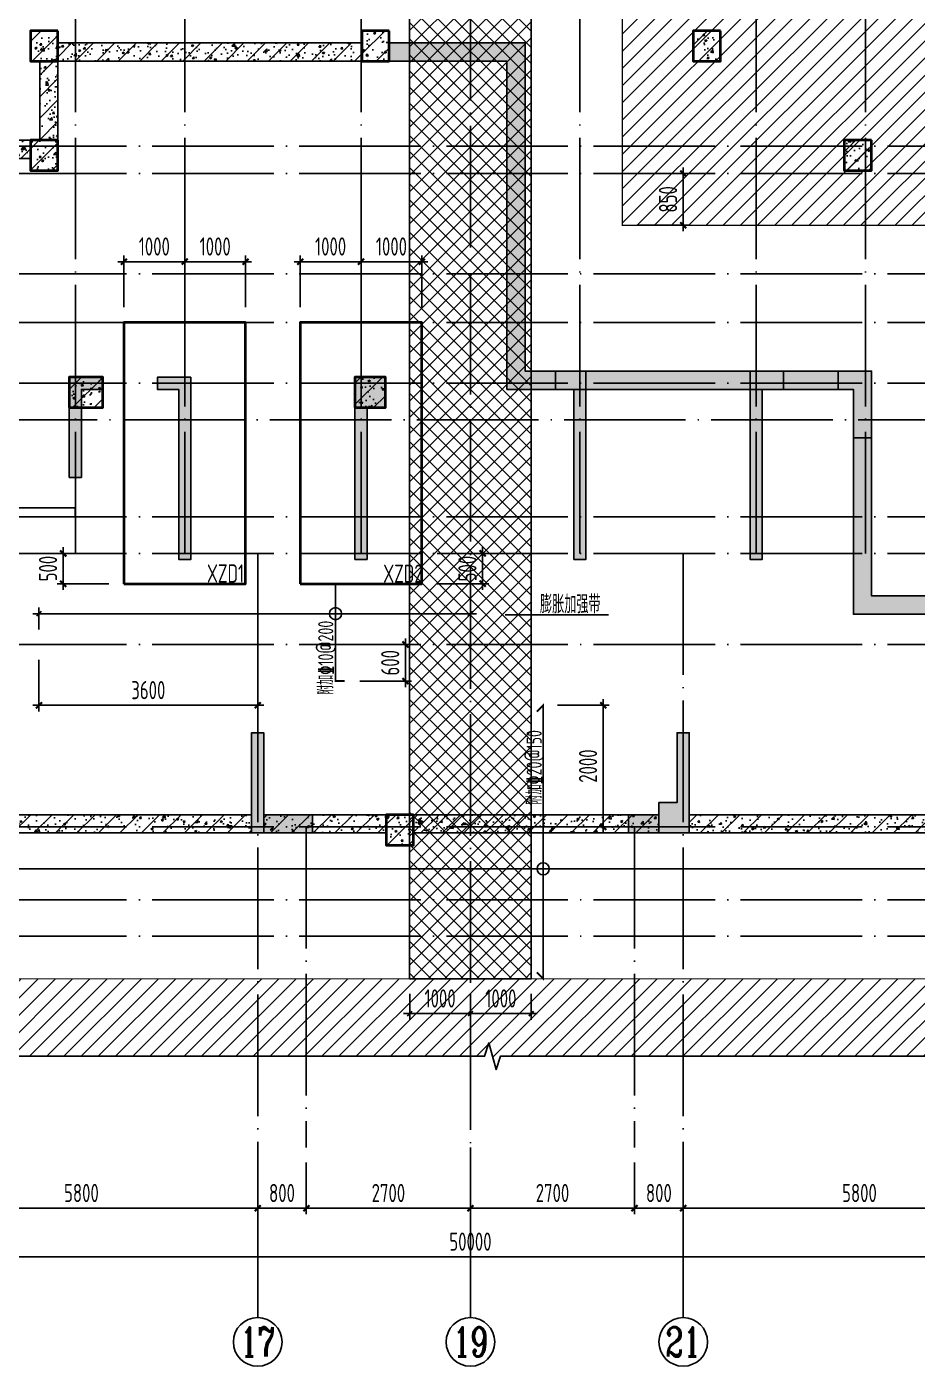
# Model space of a CAD drawing. Extents: x -1712635 to -854203, y -534641 to -21985.
# Drawn here: x -1444984 to -1430335, y -94406 to -72366 of the extents above; entities that cross this region are included whole.
import ezdxf
from ezdxf.enums import TextEntityAlignment as Align

# ---------------------------------------------------------------- set-up
doc = ezdxf.new("R2010")
doc.units = 0
doc.header["$LTSCALE"] = 1000
doc.linetypes.add('DOTE', pattern=[2.42, 2, -0.2, 0.02, -0.2])
doc.layers.get('0').update_dxf_attribs({"linetype": 'CONTINUOUS'})
doc.layers.get('Defpoints').update_dxf_attribs({"linetype": 'CONTINUOUS'})
for name, color, linetype in [('A-AXIS', 1, 'CONTINUOUS'), ('A-DOTE', 10, 'DOTE'), ('AXIS_NUM', 7, 'CONTINUOUS'), ('DIM', 2, 'CONTINUOUS'), ('S-B板填充', 251, 'CONTINUOUS'), ('S-B板配筋', 6, 'CONTINUOUS'), ('S-B板配筋号', 7, 'CONTINUOUS'), ('S-C承台实线', 2, 'CONTINUOUS'), ('S-C承台编号', 6, 'CONTINUOUS'), ('S-J基础底板', 5, 'CONTINUOUS'), ('S-J基础底板标注', 3, 'CONTINUOUS'), ('S-Q墙填充', 252, 'CONTINUOUS'), ('S-Q墙实线', 6, 'CONTINUOUS'), ('S-Y一般标注', 3, 'CONTINUOUS'), ('S-Z柱实线', 6, 'CONTINUOUS'), ('S-楼板文字', 7, 'CONTINUOUS'), ('S-洞口边线', 7, 'CONTINUOUS'), ('THIN', 7, 'CONTINUOUS'), ('后浇带', 8, 'CONTINUOUS')]:
    doc.layers.add(name, color=color, linetype=linetype)
doc.layers.add('底图$0$砼柱', color=2, linetype='CONTINUOUS', lineweight=35)
doc.styles.add('TSSD_Axis', font='complex.shx', dxfattribs={"width": 0.7, "bigfont": 'hztxt.shx'})
doc.styles.add('TSSD_DIMENSION', font='Tssdeng.shx', dxfattribs={"width": 0.7, "bigfont": 'tssdchn.shx'})
doc.styles.add('TSSD_REIN', font='tssdeng.shx', dxfattribs={"width": 0.7, "height": 300, "bigfont": 'tssdchn.shx'})
doc.dimstyles.new('TSSD_100_100', dxfattribs={"dimtxt": 300, "dimasz": 100, "dimexe": 100, "dimexo": 250, "dimgap": 100, "dimtad": 1, "dimdec": 0, "dimzin": 0, "dimdsep": 46, "dimtxsty": 'TSSD_DIMENSION', "dimblk": 'ARCHTICK', "dimcen": 0, "dimdle": 100, "dimclrt": 7, "dimadec": 0, "dimazin": 0, "dimtfac": 1, "dimtdec": 0, "dimtix": 1, "dimtmove": 2, "dimatfit": 3, "dimldrblk": 'ARCHTICK', "dimfxl": 0, "dimtolj": 1, "dimtzin": 0, "dimarcsym": 0})
doc.dimstyles.new('TSSD_100_100$0', dxfattribs={"dimtxt": 300, "dimasz": 80, "dimexe": 100, "dimexo": 250, "dimgap": 100, "dimtad": 1, "dimdec": 0, "dimzin": 0, "dimdsep": 46, "dimtxsty": 'TSSD_DIMENSION', "dimblk": 'ARCHTICK', "dimcen": 0, "dimdle": 100, "dimclrd": 3, "dimclre": 3, "dimclrt": 7, "dimadec": 0, "dimazin": 0, "dimtfac": 1, "dimtdec": 0, "dimtix": 1, "dimtmove": 2, "dimatfit": 3, "dimldrblk": 'ARCHTICK', "dimfxl": 0, "dimtolj": 1, "dimtzin": 0, "dimarcsym": 0})
pattern_1 = [(50, (-1463686.16, -67681.7), (358.6301, -31.376), [37.5, -412.5]), (355, (-1463686.16, -67681.7), (-69.3757, 376.096), [30, -330]), (100.4514, (-1463656.27, -67684.33), (289.2547, 344.7198), [31.87, -350.571]), (46.1842, (-1463686.16, -67581.7), (533.6205, -82.7595), [56.25, -618.75]), (96.6356, (-1463641.7, -67588.6), (467.3314, 487.059), [47.805, -525.8565]), (351.1842, (-1463686.16, -67581.7), (467.331, 487.059), [45, -495]), (21, (-1463636.16, -67606.7), (298.4535, -201.3094), [37.5, -412.5]), (326, (-1463636.16, -67606.7), (121.6577, 362.575), [30, -330]), (71.4514, (-1463611.3, -67623.5), (420.1113, 161.2652), [31.87, -350.571]), (37.5, (-1463686.16, -67681.71), (6.07993, 166.44693), [0, -326, 0, -335, 0, -331.25]), (7.5, (-1463686.16, -67681.71), (131.5348, 197.20586), [0, -191, 0, -318.5, 0, -126.25]), (327.5, (-1463797.66, -67681.71), (266.9112, -11.27744), [0, -125, 0, -390, 0, -517.5]), (317.5, (-1463847.66, -67681.71), (291.5931, 50.0525), [0, -162.5, 0, -259, 0, -367.5]), (45, (-1463686.16, -67681.71), (-176.7767, 176.7767), [])]

# ---------------------------------------------------------------- blocks, each defined once
blk = doc.blocks.new('_ArchTick')
at = {"color": 0, "const_width": 0.35}
blk.add_lwpolyline([(-0.5, -0.5), (0.5, 0.5)], dxfattribs=at)
blk = doc.blocks.new('*D881')
at = {"layer": 'Defpoints', "color": 0}
for p in [(21800, 3600), (27600, 3600), (27600, 2600)]:
    blk.add_point(p, dxfattribs=at)
at = {"layer": 'S-Y一般标注', "color": 0, "lineweight": -2}
for p, q in [((21800, 3350), (21800, 2500)), ((27600, 3350), (27600, 2500)), ((21700, 2600), (27700, 2600))]:
    blk.add_line(p, q, dxfattribs=at)
at = {"layer": 'S-Y一般标注', "color": 0, "lineweight": -2, "xscale": 100, "yscale": 100, "zscale": 100, "rotation": 180}
blk.add_blockref('_ArchTick', (21800, 2600), dxfattribs=at)
at = {"layer": 'S-Y一般标注', "color": 0, "lineweight": -2, "xscale": 100, "yscale": 100, "zscale": 100}
blk.add_blockref('_ArchTick', (27600, 2600), dxfattribs=at)
at = {"layer": 'S-Y一般标注', "color": 7, "insert": (24700, 2850), "char_height": 300, "attachment_point": 5, "style": 'TSSD_DIMENSION'}
blk.add_mtext('\\A1;5800', dxfattribs=at)
blk = doc.blocks.new('ts_axno')
at = {"color": 0, "linetype": 'ByBlock', "lineweight": -2}
blk.add_circle((0, 0), 0.5, dxfattribs=at)
at = {"color": 0, "linetype": 'ByBlock', "lineweight": -2, "style": 'TSSD_Axis', "width": 0.7}
blk.add_attdef('A', text='', height=0.6, dxfattribs=at).set_placement((0, 0), align=Align.MIDDLE_CENTER)
blk = doc.blocks.new('*D882')
at = {"layer": 'Defpoints', "color": 0}
for p in [(27600, 3600), (28400, 3600), (28400, 2600)]:
    blk.add_point(p, dxfattribs=at)
at = {"layer": 'S-Y一般标注', "color": 0, "lineweight": -2}
for p, q in [((27600, 3350), (27600, 2500)), ((28400, 3350), (28400, 2500)), ((27500, 2600), (28500, 2600))]:
    blk.add_line(p, q, dxfattribs=at)
at = {"layer": 'S-Y一般标注', "color": 0, "lineweight": -2, "xscale": 100, "yscale": 100, "zscale": 100, "rotation": 180}
blk.add_blockref('_ArchTick', (27600, 2600), dxfattribs=at)
at = {"layer": 'S-Y一般标注', "color": 0, "lineweight": -2, "xscale": 100, "yscale": 100, "zscale": 100}
blk.add_blockref('_ArchTick', (28400, 2600), dxfattribs=at)
at = {"layer": 'S-Y一般标注', "color": 7, "insert": (28000, 2850), "char_height": 300, "attachment_point": 5, "style": 'TSSD_DIMENSION'}
blk.add_mtext('\\A1;800', dxfattribs=at)
blk = doc.blocks.new('*D883')
at = {"layer": 'Defpoints', "color": 0}
for p in [(28400, 3600), (31100, 3600), (31100, 2600)]:
    blk.add_point(p, dxfattribs=at)
at = {"layer": 'S-Y一般标注', "color": 0, "lineweight": -2}
for p, q in [((28400, 3350), (28400, 2500)), ((31100, 3350), (31100, 2500)), ((28300, 2600), (31200, 2600))]:
    blk.add_line(p, q, dxfattribs=at)
at = {"layer": 'S-Y一般标注', "color": 0, "lineweight": -2, "xscale": 100, "yscale": 100, "zscale": 100, "rotation": 180}
blk.add_blockref('_ArchTick', (28400, 2600), dxfattribs=at)
at = {"layer": 'S-Y一般标注', "color": 0, "lineweight": -2, "xscale": 100, "yscale": 100, "zscale": 100}
blk.add_blockref('_ArchTick', (31100, 2600), dxfattribs=at)
at = {"layer": 'S-Y一般标注', "color": 7, "insert": (29750, 2850), "char_height": 300, "attachment_point": 5, "style": 'TSSD_DIMENSION'}
blk.add_mtext('\\A1;2700', dxfattribs=at)
blk = doc.blocks.new('*D884')
at = {"layer": 'Defpoints', "color": 0}
for p in [(33800, 3600), (34600, 3600), (34600, 2600)]:
    blk.add_point(p, dxfattribs=at)
at = {"layer": 'S-Y一般标注', "color": 0, "lineweight": -2}
for p, q in [((33800, 3350), (33800, 2500)), ((34600, 3350), (34600, 2500)), ((33700, 2600), (34700, 2600))]:
    blk.add_line(p, q, dxfattribs=at)
at = {"layer": 'S-Y一般标注', "color": 0, "lineweight": -2, "xscale": 100, "yscale": 100, "zscale": 100, "rotation": 180}
blk.add_blockref('_ArchTick', (33800, 2600), dxfattribs=at)
at = {"layer": 'S-Y一般标注', "color": 0, "lineweight": -2, "xscale": 100, "yscale": 100, "zscale": 100}
blk.add_blockref('_ArchTick', (34600, 2600), dxfattribs=at)
at = {"layer": 'S-Y一般标注', "color": 7, "insert": (34200, 2850), "char_height": 300, "attachment_point": 5, "style": 'TSSD_DIMENSION'}
blk.add_mtext('\\A1;800', dxfattribs=at)
blk = doc.blocks.new('*D885')
at = {"layer": 'Defpoints', "color": 0}
for p in [(34600, 3600), (40400, 3600), (40400, 2600)]:
    blk.add_point(p, dxfattribs=at)
at = {"layer": 'S-Y一般标注', "color": 0, "lineweight": -2}
for p, q in [((34600, 3350), (34600, 2500)), ((40400, 3350), (40400, 2500)), ((34500, 2600), (40500, 2600))]:
    blk.add_line(p, q, dxfattribs=at)
at = {"layer": 'S-Y一般标注', "color": 0, "lineweight": -2, "xscale": 100, "yscale": 100, "zscale": 100, "rotation": 180}
blk.add_blockref('_ArchTick', (34600, 2600), dxfattribs=at)
at = {"layer": 'S-Y一般标注', "color": 0, "lineweight": -2, "xscale": 100, "yscale": 100, "zscale": 100}
blk.add_blockref('_ArchTick', (40400, 2600), dxfattribs=at)
at = {"layer": 'S-Y一般标注', "color": 7, "insert": (37500, 2850), "char_height": 300, "attachment_point": 5, "style": 'TSSD_DIMENSION'}
blk.add_mtext('\\A1;5800', dxfattribs=at)
blk = doc.blocks.new('*D890')
at = {"layer": 'Defpoints', "color": 0}
for p in [(6100, 3600), (56100, 3600), (56100, 1800)]:
    blk.add_point(p, dxfattribs=at)
at = {"layer": 'S-Y一般标注', "color": 0, "lineweight": -2}
for p, q in [((6100, 3350), (6100, 1700)), ((56100, 3350), (56100, 1700)), ((6000, 1800), (56200, 1800))]:
    blk.add_line(p, q, dxfattribs=at)
at = {"layer": 'S-Y一般标注', "color": 0, "lineweight": -2, "xscale": 100, "yscale": 100, "zscale": 100, "rotation": 180}
blk.add_blockref('_ArchTick', (6100, 1800), dxfattribs=at)
at = {"layer": 'S-Y一般标注', "color": 0, "lineweight": -2, "xscale": 100, "yscale": 100, "zscale": 100}
blk.add_blockref('_ArchTick', (56100, 1800), dxfattribs=at)
at = {"layer": 'S-Y一般标注', "color": 7, "insert": (31100, 2050), "char_height": 300, "attachment_point": 5, "style": 'TSSD_DIMENSION'}
blk.add_mtext('\\A1;50000', dxfattribs=at)
blk = doc.blocks.new('*D893')
at = {"layer": 'Defpoints', "color": 0}
for p in [(31100, 3600), (33800, 3600), (33800, 2600)]:
    blk.add_point(p, dxfattribs=at)
at = {"layer": 'S-Y一般标注', "color": 0, "lineweight": -2}
for p, q in [((31100, 3350), (31100, 2500)), ((33800, 3350), (33800, 2500)), ((31000, 2600), (33900, 2600))]:
    blk.add_line(p, q, dxfattribs=at)
at = {"layer": 'S-Y一般标注', "color": 0, "lineweight": -2, "xscale": 100, "yscale": 100, "zscale": 100, "rotation": 180}
blk.add_blockref('_ArchTick', (31100, 2600), dxfattribs=at)
at = {"layer": 'S-Y一般标注', "color": 0, "lineweight": -2, "xscale": 100, "yscale": 100, "zscale": 100}
blk.add_blockref('_ArchTick', (33800, 2600), dxfattribs=at)
at = {"layer": 'S-Y一般标注', "color": 7, "insert": (32450, 2850), "char_height": 300, "attachment_point": 5, "style": 'TSSD_DIMENSION'}
blk.add_mtext('\\A1;2700', dxfattribs=at)
blk = doc.blocks.new('*D917')
at = {"layer": 'Defpoints', "color": 0}
for p in [(-1435185, -74781), (-1434185, -74781), (-1435185, -75631)]:
    blk.add_point(p, dxfattribs=at)
at = {"layer": 'S-Y一般标注', "color": 0, "lineweight": -2}
for p, q in [((-1434185, -75731), (-1434185, -74681)), ((-1434935, -74781), (-1434085, -74781)), ((-1434935, -75631), (-1434085, -75631))]:
    blk.add_line(p, q, dxfattribs=at)
at = {"layer": 'S-Y一般标注', "color": 0, "lineweight": -2, "xscale": 100, "yscale": 100, "zscale": 100}
for p, rotation in [((-1434185, -74781), 90), ((-1434185, -75631), 270)]:
    blk.add_blockref('_ArchTick', p, dxfattribs=dict(at, rotation=rotation))
at = {"layer": 'S-Y一般标注', "color": 7, "insert": (-1434435, -75206), "char_height": 300, "attachment_point": 5, "rotation": 90, "style": 'TSSD_DIMENSION'}
blk.add_mtext('\\A1;850', dxfattribs=at)
blk = doc.blocks.new('*D934')
at = {"layer": 'Defpoints', "color": 0}
for p in [(-1442385, -76231), (-1443386, -77231), (-1442385, -77231)]:
    blk.add_point(p, dxfattribs=at)
at = {"layer": 'S-Y一般标注', "color": 0, "lineweight": -2}
for p, q in [((-1443486, -76231), (-1442285, -76231)), ((-1443386, -76981), (-1443386, -76131)), ((-1442385, -76981), (-1442385, -76131))]:
    blk.add_line(p, q, dxfattribs=at)
at = {"layer": 'S-Y一般标注', "color": 0, "lineweight": -2, "xscale": 100, "yscale": 100, "zscale": 100, "rotation": 180}
blk.add_blockref('_ArchTick', (-1443386, -76231), dxfattribs=at)
at = {"layer": 'S-Y一般标注', "color": 0, "lineweight": -2, "xscale": 100, "yscale": 100, "zscale": 100}
blk.add_blockref('_ArchTick', (-1442385, -76231), dxfattribs=at)
at = {"layer": 'S-Y一般标注', "color": 7, "insert": (-1442886, -75981), "char_height": 300, "attachment_point": 5, "style": 'TSSD_DIMENSION'}
blk.add_mtext('\\A1;1000', dxfattribs=at)
blk = doc.blocks.new('*D935')
at = {"layer": 'Defpoints', "color": 0}
for p in [(-1441385, -76231), (-1442385, -77231), (-1441385, -77231)]:
    blk.add_point(p, dxfattribs=at)
at = {"layer": 'S-Y一般标注', "color": 0, "lineweight": -2}
for p, q in [((-1442485, -76231), (-1441285, -76231)), ((-1442385, -76981), (-1442385, -76131)), ((-1441385, -76981), (-1441385, -76131))]:
    blk.add_line(p, q, dxfattribs=at)
at = {"layer": 'S-Y一般标注', "color": 0, "lineweight": -2, "xscale": 100, "yscale": 100, "zscale": 100, "rotation": 180}
blk.add_blockref('_ArchTick', (-1442385, -76231), dxfattribs=at)
at = {"layer": 'S-Y一般标注', "color": 0, "lineweight": -2, "xscale": 100, "yscale": 100, "zscale": 100}
blk.add_blockref('_ArchTick', (-1441385, -76231), dxfattribs=at)
at = {"layer": 'S-Y一般标注', "color": 7, "insert": (-1441885, -75981), "char_height": 300, "attachment_point": 5, "style": 'TSSD_DIMENSION'}
blk.add_mtext('\\A1;1000', dxfattribs=at)
blk = doc.blocks.new('*D936')
at = {"layer": 'Defpoints', "color": 0}
for p in [(-1439485, -76231), (-1440486, -77231), (-1439485, -77231)]:
    blk.add_point(p, dxfattribs=at)
at = {"layer": 'S-Y一般标注', "color": 0, "lineweight": -2}
for p, q in [((-1440586, -76231), (-1439385, -76231)), ((-1440486, -76981), (-1440486, -76131)), ((-1439485, -76981), (-1439485, -76131))]:
    blk.add_line(p, q, dxfattribs=at)
at = {"layer": 'S-Y一般标注', "color": 0, "lineweight": -2, "xscale": 100, "yscale": 100, "zscale": 100, "rotation": 180}
blk.add_blockref('_ArchTick', (-1440486, -76231), dxfattribs=at)
at = {"layer": 'S-Y一般标注', "color": 0, "lineweight": -2, "xscale": 100, "yscale": 100, "zscale": 100}
blk.add_blockref('_ArchTick', (-1439485, -76231), dxfattribs=at)
at = {"layer": 'S-Y一般标注', "color": 7, "insert": (-1439986, -75981), "char_height": 300, "attachment_point": 5, "style": 'TSSD_DIMENSION'}
blk.add_mtext('\\A1;1000', dxfattribs=at)
blk = doc.blocks.new('*D937')
at = {"layer": 'Defpoints', "color": 0}
for p in [(-1438485, -76231), (-1439485, -77231), (-1438485, -77231)]:
    blk.add_point(p, dxfattribs=at)
at = {"layer": 'S-Y一般标注', "color": 0, "lineweight": -2}
for p, q in [((-1439585, -76231), (-1438385, -76231)), ((-1439485, -76981), (-1439485, -76131)), ((-1438485, -76981), (-1438485, -76131))]:
    blk.add_line(p, q, dxfattribs=at)
at = {"layer": 'S-Y一般标注', "color": 0, "lineweight": -2, "xscale": 100, "yscale": 100, "zscale": 100, "rotation": 180}
blk.add_blockref('_ArchTick', (-1439485, -76231), dxfattribs=at)
at = {"layer": 'S-Y一般标注', "color": 0, "lineweight": -2, "xscale": 100, "yscale": 100, "zscale": 100}
blk.add_blockref('_ArchTick', (-1438485, -76231), dxfattribs=at)
at = {"layer": 'S-Y一般标注', "color": 7, "insert": (-1438985, -75981), "char_height": 300, "attachment_point": 5, "style": 'TSSD_DIMENSION'}
blk.add_mtext('\\A1;1000', dxfattribs=at)
blk = doc.blocks.new('*D938')
at = {"layer": 'Defpoints', "color": 0}
for p in [(-1443385, -81031), (-1444385, -81531), (-1443385, -81531)]:
    blk.add_point(p, dxfattribs=at)
at = {"layer": 'S-Y一般标注', "color": 0, "lineweight": -2}
for p, q in [((-1443635, -81031), (-1444485, -81031)), ((-1444385, -81031), (-1444385, -80931)), ((-1444385, -81031), (-1444385, -81531)), ((-1443635, -81531), (-1444485, -81531)), ((-1444385, -81531), (-1444385, -81631))]:
    blk.add_line(p, q, dxfattribs=at)
at = {"layer": 'S-Y一般标注', "color": 0, "lineweight": -2, "xscale": 100, "yscale": 100, "zscale": 100}
for p, rotation in [((-1444385, -81031), 270), ((-1444385, -81531), 90)]:
    blk.add_blockref('_ArchTick', p, dxfattribs=dict(at, rotation=rotation))
at = {"layer": 'S-Y一般标注', "color": 7, "insert": (-1444635, -81281), "char_height": 300, "attachment_point": 5, "rotation": 90, "style": 'TSSD_DIMENSION'}
blk.add_mtext('\\A1;500', dxfattribs=at)
blk = doc.blocks.new('*D939')
at = {"layer": 'Defpoints', "color": 0}
for p in [(-1438485, -81031), (-1438485, -81531), (-1437485, -81531)]:
    blk.add_point(p, dxfattribs=at)
at = {"layer": 'S-Y一般标注', "color": 0, "lineweight": -2}
for p, q in [((-1438235, -81031), (-1437385, -81031)), ((-1437485, -81031), (-1437485, -80931)), ((-1437485, -81031), (-1437485, -81531)), ((-1438235, -81531), (-1437385, -81531)), ((-1437485, -81531), (-1437485, -81631))]:
    blk.add_line(p, q, dxfattribs=at)
at = {"layer": 'S-Y一般标注', "color": 0, "lineweight": -2, "xscale": 100, "yscale": 100, "zscale": 100}
for p, rotation in [((-1437485, -81031), 270), ((-1437485, -81531), 90)]:
    blk.add_blockref('_ArchTick', p, dxfattribs=dict(at, rotation=rotation))
at = {"layer": 'S-Y一般标注', "color": 7, "insert": (-1437735, -81281), "char_height": 300, "attachment_point": 5, "rotation": 90, "style": 'TSSD_DIMENSION'}
blk.add_mtext('\\A1;500', dxfattribs=at)
blk = doc.blocks.new('*D949')
at = {"layer": 'Defpoints', "color": 0, "ltscale": 0.5}
for p in [(-1437685, -82023), (-1444785, -82531), (-1437685, -82531)]:
    blk.add_point(p, dxfattribs=at)
at = {"layer": 'S-J基础底板标注', "color": 3, "lineweight": -2, "ltscale": 0.5}
for p, q in [((-1444785, -82281), (-1444785, -81923)), ((-1437685, -82281), (-1437685, -81923)), ((-1444885, -82023), (-1437585, -82023))]:
    blk.add_line(p, q, dxfattribs=at)
at = {"layer": 'S-J基础底板标注', "color": 3, "lineweight": -2, "ltscale": 0.5, "xscale": 80, "yscale": 80, "zscale": 80, "rotation": 180}
blk.add_blockref('_ArchTick', (-1444785, -82023), dxfattribs=at)
at = {"layer": 'S-J基础底板标注', "color": 3, "lineweight": -2, "ltscale": 0.5, "xscale": 80, "yscale": 80, "zscale": 80}
blk.add_blockref('_ArchTick', (-1437685, -82023), dxfattribs=at)
blk = doc.blocks.new('*D950')
at = {"layer": 'Defpoints', "color": 0}
for p in [(-1439755, -82531), (-1438755, -82531), (-1439755, -83131)]:
    blk.add_point(p, dxfattribs=at)
at = {"layer": 'S-Y一般标注', "color": 0, "lineweight": -2}
for p, q in [((-1438755, -82531), (-1438755, -82431)), ((-1439505, -82531), (-1438655, -82531)), ((-1438755, -83131), (-1438755, -82531)), ((-1439505, -83131), (-1438655, -83131)), ((-1438755, -83131), (-1438755, -83231))]:
    blk.add_line(p, q, dxfattribs=at)
at = {"layer": 'S-Y一般标注', "color": 0, "lineweight": -2, "xscale": 100, "yscale": 100, "zscale": 100}
for p, rotation in [((-1438755, -82531), 270), ((-1438755, -83131), 90)]:
    blk.add_blockref('_ArchTick', p, dxfattribs=dict(at, rotation=rotation))
at = {"layer": 'S-Y一般标注', "color": 7, "insert": (-1439005, -82831), "char_height": 300, "attachment_point": 5, "rotation": 90, "style": 'TSSD_DIMENSION'}
blk.add_mtext('\\A1;600', dxfattribs=at)
blk = doc.blocks.new('*D951')
at = {"layer": 'Defpoints', "color": 0}
for p in [(-1444785, -82531), (-1441185, -82531), (-1441185, -83531)]:
    blk.add_point(p, dxfattribs=at)
at = {"layer": 'S-Y一般标注', "color": 0, "lineweight": -2}
for p, q in [((-1444785, -82781), (-1444785, -83631)), ((-1441185, -82781), (-1441185, -83631)), ((-1444885, -83531), (-1441085, -83531))]:
    blk.add_line(p, q, dxfattribs=at)
at = {"layer": 'S-Y一般标注', "color": 0, "lineweight": -2, "xscale": 100, "yscale": 100, "zscale": 100, "rotation": 180}
blk.add_blockref('_ArchTick', (-1444785, -83531), dxfattribs=at)
at = {"layer": 'S-Y一般标注', "color": 0, "lineweight": -2, "xscale": 100, "yscale": 100, "zscale": 100}
blk.add_blockref('_ArchTick', (-1441185, -83531), dxfattribs=at)
at = {"layer": 'S-Y一般标注', "color": 7, "insert": (-1442985, -83281), "char_height": 300, "attachment_point": 5, "style": 'TSSD_DIMENSION'}
blk.add_mtext('\\A1;3600', dxfattribs=at)
blk = doc.blocks.new('*D953')
at = {"layer": 'Defpoints', "color": 0, "ltscale": 0.5}
for p in [(-1428385, -86223), (-1446985, -86731), (-1428385, -86732)]:
    blk.add_point(p, dxfattribs=at)
at = {"layer": 'S-J基础底板标注', "color": 3, "lineweight": -2, "ltscale": 0.5}
for p, q in [((-1446985, -86481), (-1446985, -86123)), ((-1428385, -86482), (-1428385, -86123)), ((-1447085, -86223), (-1428285, -86223))]:
    blk.add_line(p, q, dxfattribs=at)
at = {"layer": 'S-J基础底板标注', "color": 3, "lineweight": -2, "ltscale": 0.5, "xscale": 80, "yscale": 80, "zscale": 80}
for p, rotation in [((-1446985, -86223), 179.9996988249538), ((-1428385, -86223), 359.9996988249538)]:
    blk.add_blockref('_ArchTick', p, dxfattribs=dict(at, rotation=rotation))
blk = doc.blocks.new('*D952')
at = {"layer": 'Defpoints', "color": 0}
for p in [(-1436501, -83531), (-1435501, -83531), (-1436501, -85531)]:
    blk.add_point(p, dxfattribs=at)
at = {"layer": 'S-Y一般标注', "color": 0, "lineweight": -2}
for p, q in [((-1436251, -83531), (-1435401, -83531)), ((-1435501, -85631), (-1435501, -83431)), ((-1436251, -85531), (-1435401, -85531))]:
    blk.add_line(p, q, dxfattribs=at)
at = {"layer": 'S-Y一般标注', "color": 0, "lineweight": -2, "xscale": 100, "yscale": 100, "zscale": 100}
for p, rotation in [((-1435501, -83531), 90), ((-1435501, -85531), 270)]:
    blk.add_blockref('_ArchTick', p, dxfattribs=dict(at, rotation=rotation))
at = {"layer": 'S-Y一般标注', "color": 7, "insert": (-1435751, -84531), "char_height": 300, "attachment_point": 5, "rotation": 90, "style": 'TSSD_DIMENSION'}
blk.add_mtext('\\A1;2000', dxfattribs=at)
blk = doc.blocks.new('*D1356')
at = {"layer": 'Defpoints', "color": 0}
for p in [(-1438685, -88031), (-1437685, -88031), (-1437685, -88604)]:
    blk.add_point(p, dxfattribs=at)
at = {"layer": 'DIM', "color": 3, "lineweight": -2}
for p, q in [((-1438685, -88281), (-1438685, -88704)), ((-1437685, -88281), (-1437685, -88704)), ((-1438785, -88604), (-1437585, -88604))]:
    blk.add_line(p, q, dxfattribs=at)
at = {"layer": 'DIM', "color": 3, "lineweight": -2, "xscale": 80, "yscale": 80, "zscale": 80, "rotation": 180}
blk.add_blockref('_ArchTick', (-1438685, -88604), dxfattribs=at)
at = {"layer": 'DIM', "color": 3, "lineweight": -2, "xscale": 80, "yscale": 80, "zscale": 80}
blk.add_blockref('_ArchTick', (-1437685, -88604), dxfattribs=at)
at = {"layer": 'DIM', "color": 7, "insert": (-1438185, -88354), "char_height": 300, "attachment_point": 5, "style": 'TSSD_DIMENSION'}
blk.add_mtext('\\A1;1000', dxfattribs=at)
blk = doc.blocks.new('*D1357')
at = {"layer": 'Defpoints', "color": 0}
for p in [(-1437685, -88031), (-1436685, -88031), (-1436685, -88604)]:
    blk.add_point(p, dxfattribs=at)
at = {"layer": 'DIM', "color": 3, "lineweight": -2}
for p, q in [((-1437685, -88281), (-1437685, -88704)), ((-1436685, -88281), (-1436685, -88704)), ((-1437785, -88604), (-1436585, -88604))]:
    blk.add_line(p, q, dxfattribs=at)
at = {"layer": 'DIM', "color": 3, "lineweight": -2, "xscale": 80, "yscale": 80, "zscale": 80, "rotation": 180}
blk.add_blockref('_ArchTick', (-1437685, -88604), dxfattribs=at)
at = {"layer": 'DIM', "color": 3, "lineweight": -2, "xscale": 80, "yscale": 80, "zscale": 80}
blk.add_blockref('_ArchTick', (-1436685, -88604), dxfattribs=at)
at = {"layer": 'DIM', "color": 7, "insert": (-1437185, -88354), "char_height": 300, "attachment_point": 5, "style": 'TSSD_DIMENSION'}
blk.add_mtext('\\A1;1000', dxfattribs=at)
blk = doc.blocks.new('20210826.00024259')
at = {"layer": 'A-AXIS'}
for p, q in [((27600, 3600), (27600, 800)), ((31100, 3600), (31100, 800)), ((34600, 3600), (34600, 800))]:
    blk.add_line(p, q, dxfattribs=at)
at = {"layer": 'A-DOTE'}
for p, q in [((24600, 13374.9), (24600, 25248.5)), ((26400, 13374.9), (26400, 25248.5)), ((29300, 13374.9), (29300, 25248.5)), ((31100, 25248.5), (31100, 3600)), ((32900, 13374.9), (32900, 25248.5)), ((35800, 13374.9), (35800, 25248.5)), ((37600, 13374.9), (37600, 25248.5)), ((59323.9, 20074.9), (3600, 20074.9)), ((59323.9, 19624.9), (3600, 19624.9)), ((59323.9, 17974.9), (3600, 17974.9)), ((59323.9, 17174.9), (3600, 17174.9)), ((59323.9, 16174.9), (3600, 16174.9)), ((3600, 15575.2), (59323.9, 15575.2)), ((59323.9, 13974.9), (3600, 13974.9)), ((59323.9, 13374.9), (3600, 13374.9)), ((27600, 13374.9), (27600, 3600)), ((34600, 13374.9), (34600, 3600)), ((59323.9, 11874.9), (3600, 11874.9)), ((59323.9, 8874.9), (3600, 8874.9)), ((28400, 8874.9), (28400, 3600)), ((33800, 8874.9), (33800, 3600)), ((59323.9, 7674.9), (3600, 7674.9)), ((59323.9, 7074.9), (3600, 7074.9))]:
    blk.add_line(p, q, dxfattribs=at)
at = {"layer": 'A-AXIS'}
ref = blk.add_blockref('ts_axno', (27600, 400), dxfattribs=dict(at, xscale=-800, yscale=800, zscale=800, rotation=180))
ref.add_attrib('10', '17', dxfattribs={"layer": 'AXIS_NUM', "height": 480, "style": 'TSSD_Axis', "width": 0.7}).set_placement((27600, 400), align=Align.MIDDLE_CENTER)
ref = blk.add_blockref('ts_axno', (31100, 400), dxfattribs=dict(at, xscale=-800, yscale=800, zscale=800, rotation=180))
ref.add_attrib('13', '19', dxfattribs={"layer": 'AXIS_NUM', "height": 480, "style": 'TSSD_Axis', "width": 0.7}).set_placement((31100, 400), align=Align.MIDDLE_CENTER)
ref = blk.add_blockref('ts_axno', (34600, 400), dxfattribs=dict(at, xscale=-800, yscale=800, zscale=800, rotation=180))
ref.add_attrib('13', '21', dxfattribs={"layer": 'AXIS_NUM', "height": 480, "style": 'TSSD_Axis', "width": 0.7}).set_placement((34600, 400), align=Align.MIDDLE_CENTER)
at = {"layer": 'S-Y一般标注'}
for base, p1, p2, picture, middle in [((56100, 1800), (6100, 3600), (56100, 3600), '*D890', (31100, 2050)), ((27600, 2600), (21800, 3600), (27600, 3600), '*D881', (24700, 2850)), ((28400, 2600), (27600, 3600), (28400, 3600), '*D882', (28000, 2850)), ((31100, 2600), (28400, 3600), (31100, 3600), '*D883', (29750, 2850)), ((33800, 2600), (31100, 3600), (33800, 3600), '*D893', (32450, 2850)), ((34600, 2600), (33800, 3600), (34600, 3600), '*D884', (34200, 2850)), ((40400, 2600.1), (34600, 3600), (40400, 3600.1), '*D885', (37500, 2850.1))]:
    dim = blk.add_linear_dim(base=base, p1=p1, p2=p2, dimstyle='TSSD_100_100', dxfattribs=at)
    dim.commit()
    dim.dimension.update_dxf_attribs({"geometry": picture, "text_midpoint": middle})

msp = doc.modelspace()

# ---------------------------------------------------------------- hatches: boundary and pattern name
at = {"layer": 'S-B板填充'}
h = msp.add_hatch(dxfattribs=at)
h.set_pattern_fill('METAL', color=252, scale=50, style=0)
h.set_pattern_definition([(45, (11910.14, -2264.35), (-141.421356, 141.421356), [])])
h.paths.add_polyline_path([(-1409461.71, -69157.92), (-1437193.67, -69157.92), (-1437263.67, -69377.92), (-1437383.67, -68937.92), (-1437453.67, -69157.92), (-1465185.62, -69157.92), (-1465185.62, -79102.13), (-1464965.62, -79172.13), (-1465405.62, -79292.13), (-1465185.62, -79362.13), (-1465185.62, -89306.35), (-1437453.67, -89306.35), (-1437383.67, -89086.35), (-1437263.67, -89526.35), (-1437193.67, -89306.35), (-1409461.71, -89306.35), (-1409461.71, -79362.13), (-1409681.71, -79292.13), (-1409241.71, -79172.13), (-1409461.71, -79102.13)])
h.paths.add_polyline_path([(-1455685.62, -76931.49), (-1455685.62, -75631.48), (-1449486.2, -75631.48), (-1449486.32, -73631.48), (-1445385.65, -73631.48), (-1445385.65, -71834.48), (-1435185.65, -71834.48), (-1435185.63, -75631.48), (-1419885.6, -75631.48), (-1419885.57, -73631.47), (-1410572.34, -73631.64), (-1410572.34, -88031.48), (-1463885.6, -88031.48), (-1463885.64, -76931.49)], flags=16)
at = {"layer": 'S-Q墙填充'}
h = msp.add_hatch(dxfattribs=at)
h.set_pattern_fill('ARMORED', color=252, scale=50, style=0)
h.set_pattern_definition(pattern_1)
h.paths.add_polyline_path([(-1444472.19, -72431.48), (-1444922.19, -72431.48), (-1444922.19, -72931.48), (-1444472.19, -72931.48)])
h = msp.add_hatch(dxfattribs=at)
h.set_pattern_fill('ARMORED', color=252, scale=50, style=0)
h.set_pattern_definition(pattern_1)
h.paths.add_polyline_path([(-1439022.19, -72431.48), (-1439472.19, -72431.48), (-1439472.19, -72931.48), (-1439022.19, -72931.48)])
h = msp.add_hatch(dxfattribs=at)
h.set_pattern_fill('ARMORED', color=252, scale=50, style=0)
h.set_pattern_definition(pattern_1)
h.paths.add_polyline_path([(-1433572.19, -72431.48), (-1434022.19, -72431.48), (-1434022.19, -72931.48), (-1433572.19, -72931.48)])
h = msp.add_hatch(dxfattribs=at)
h.set_pattern_fill('ARMORED', color=252, scale=50, style=0)
h.set_pattern_definition(pattern_1)
h.paths.add_polyline_path([(-1444472.19, -72931.48), (-1439472.19, -72931.48), (-1439472.19, -72631.48), (-1444472.19, -72631.48)])
h = msp.add_hatch(dxfattribs=at)
h.set_pattern_fill('ARMORED', color=252, scale=50, style=0)
h.set_pattern_definition(pattern_1)
h.paths.add_polyline_path([(-1419285.46, -80331.47), (-1424035.46, -80331.47), (-1424035.46, -82431.48), (-1426335.46, -82431.48), (-1426335.46, -81731.48), (-1431085.46, -81731.48), (-1431085.46, -78031.48), (-1436785.46, -78031.48), (-1436785.46, -72631.48), (-1439022.19, -72631.48), (-1439022.19, -72931.48), (-1437085.46, -72931.48), (-1437085.46, -78331.48), (-1431385.46, -78331.48), (-1431385.46, -82031.48), (-1426635.46, -82031.48), (-1426635.46, -82731.48), (-1423735.46, -82731.48), (-1423735.46, -80631.47), (-1418985.46, -80631.47), (-1418985.46, -74731.48), (-1419285.46, -74731.48)])
h = msp.add_hatch(dxfattribs=at)
h.set_pattern_fill('ARMORED', color=252, scale=50, style=0)
h.set_pattern_definition(pattern_1)
h.paths.add_polyline_path([(-1444772.19, -74231.48), (-1444772.19, -72931.48), (-1444472.19, -72931.48), (-1444472.19, -74231.48)])
h = msp.add_hatch(dxfattribs=at)
h.set_pattern_fill('ARMORED', color=252, scale=50, style=0)
h.set_pattern_definition(pattern_1)
h.paths.add_polyline_path([(-1448385.46, -74231.48), (-1444922.19, -74231.48), (-1444922.19, -74531.48), (-1448385.46, -74531.48)])
h = msp.add_hatch(dxfattribs=at)
h.set_pattern_fill('ARMORED', color=252, scale=50, style=0)
h.set_pattern_definition(pattern_1)
h.paths.add_polyline_path([(-1444472.19, -74231.48), (-1444922.19, -74231.48), (-1444922.19, -74731.48), (-1444472.19, -74731.48)])
h = msp.add_hatch(dxfattribs=at)
h.set_pattern_fill('ARMORED', color=252, scale=50, style=0)
h.set_pattern_definition(pattern_1)
h.paths.add_polyline_path([(-1431085.46, -74231.48), (-1431535.46, -74231.48), (-1431535.46, -74731.48), (-1431085.46, -74731.48)])
h = msp.add_hatch(dxfattribs=at)
h.set_pattern_fill('ARMORED', color=252, scale=50, style=0)
h.set_pattern_definition(pattern_1)
h.paths.add_polyline_path([(-1444285.46, -78631.48), (-1443735.46, -78631.48), (-1443735.46, -78131.48), (-1444285.46, -78131.48)])
for points in [[(-1444085.46, -79781.48), (-1444085.46, -78331.48), (-1443735.46, -78331.48), (-1443735.46, -78131.48), (-1444285.46, -78131.48), (-1444285.46, -79781.48)], [(-1442285.46, -78131.48), (-1442285.46, -81131.48), (-1442485.46, -81131.48), (-1442485.46, -78331.48), (-1442835.46, -78331.48), (-1442835.46, -78131.48)], [(-1439385.46, -81131.48), (-1439585.46, -81131.48), (-1439585.46, -78131.48), (-1439085.46, -78131.48), (-1439085.46, -78631.48), (-1439385.46, -78631.48)], [(-1435985.46, -81131.48), (-1435785.46, -81131.48), (-1435785.46, -78031.48), (-1436285.46, -78031.48), (-1436285.46, -78331.48), (-1435985.46, -78331.48)], [(-1433085.46, -78031.48), (-1433085.46, -81131.48), (-1432885.46, -81131.48), (-1432885.46, -78331.48), (-1432535.46, -78331.48), (-1432535.46, -78031.48)], [(-1431385.46, -79131.48), (-1431385.46, -78331.48), (-1431635.46, -78331.48), (-1431635.46, -78031.48), (-1431085.46, -78031.48), (-1431085.46, -79131.48)], [(-1441285.46, -85631.48), (-1441285.46, -83981.48), (-1441085.46, -83981.48), (-1441085.46, -85331.48), (-1440285.46, -85331.48), (-1440285.46, -85631.48)], [(-1434085.46, -85631.48), (-1434085.46, -83981.48), (-1434285.46, -83981.48), (-1434285.46, -85131.48), (-1434585.46, -85131.48), (-1434585.46, -85331.48), (-1435085.46, -85331.48), (-1435085.46, -85631.48)]]:
    msp.add_hatch(color=256, dxfattribs=at).paths.add_polyline_path(points)
h = msp.add_hatch(dxfattribs=at)
h.set_pattern_fill('ARMORED', color=252, scale=50, style=0)
h.set_pattern_definition(pattern_1)
h.paths.add_polyline_path([(-1439585.46, -78631.48), (-1439085.46, -78631.48), (-1439085.46, -78131.48), (-1439585.46, -78131.48)])
h = msp.add_hatch(dxfattribs=at)
h.set_pattern_fill('ARMORED', color=252, scale=50, style=0)
h.set_pattern_definition(pattern_1)
h.paths.add_polyline_path([(-1441285.46, -85631.48), (-1441285.46, -85331.48), (-1446885.46, -85331.48), (-1446885.46, -85631.48)])
h = msp.add_hatch(dxfattribs=at)
h.set_pattern_fill('ARMORED', color=252, scale=50, style=0)
h.set_pattern_definition(pattern_1)
h.paths.add_polyline_path([(-1441085.46, -85631.48), (-1441085.46, -85331.48), (-1439072.19, -85331.48), (-1439072.19, -85631.48)])
h = msp.add_hatch(dxfattribs=at)
h.set_pattern_fill('ARMORED', color=252, scale=50, style=0)
h.set_pattern_definition(pattern_1)
h.paths.add_polyline_path([(-1438622.19, -85331.48), (-1439072.19, -85331.48), (-1439072.19, -85831.48), (-1438622.19, -85831.48)])
h = msp.add_hatch(dxfattribs=at)
h.set_pattern_fill('ARMORED', color=252, scale=50, style=0)
h.set_pattern_definition(pattern_1)
h.paths.add_polyline_path([(-1438622.19, -85331.48), (-1434585.46, -85331.48), (-1434585.46, -85631.48), (-1438622.19, -85631.48)])
h = msp.add_hatch(dxfattribs=at)
h.set_pattern_fill('ARMORED', color=252, scale=50, style=0)
h.set_pattern_definition(pattern_1)
h.paths.add_polyline_path([(-1434085.46, -85331.48), (-1428485.46, -85331.48), (-1428485.46, -85631.48), (-1434085.46, -85631.48)])
at = {"layer": '后浇带'}
h = msp.add_hatch(dxfattribs=at)
h.set_pattern_fill('ANSI37', color=144, scale=1500, angle=90, style=0)
h.set_pattern_definition([(135, (-2538922.07, -1278730.8), (-132.582521, -132.582521), []), (225, (-2538922.07, -1278730.8), (132.582521, -132.582521), [])])
h.paths.add_polyline_path([(-1438685.46, -88031.48), (-1438685.67, -71831.47), (-1436685.67, -71831.47), (-1436685.46, -88031.48)])

# ---------------------------------------------------------------- linework, layer by layer
at = {"layer": 'S-B板配筋', "const_width": 30}
for points in [[(-1444185.46, -80431.47), (-1444185.46, -80281.47), (-1446985.64, -80281.47), (-1446985.64, -80431.47)], [(-1439754.86, -81531.49), (-1439904.86, -81531.49), (-1439904.86, -83131.08), (-1439754.86, -83131.08)], [(-1436593.93, -87925.41), (-1436487.87, -88031.48), (-1436487.87, -83531), (-1436593.93, -83637.07)]]:
    msp.add_lwpolyline(points, dxfattribs=at)
at = {"layer": 'S-C承台实线', "lineweight": 35}
for points in [[(-1443385.45, -81531.49), (-1441385.45, -81531.49), (-1441385.45, -77231.49), (-1443385.45, -77231.49)], [(-1440485.45, -81531.49), (-1438485.45, -81531.49), (-1438485.45, -77231.49), (-1440485.45, -77231.49)]]:
    msp.add_lwpolyline(points, close=True, dxfattribs=at)
at = {"layer": 'S-J基础底板', "const_width": 20}
msp.add_lwpolyline([(-1463885.43, -88031.48), (-1410572.17, -88031.48), (-1410572.17, -73631.64), (-1419885.4, -73631.47), (-1419885.43, -75631.48), (-1435185.46, -75631.48), (-1435185.49, -71834.48), (-1445385.48, -71834.48), (-1445385.48, -73631.48), (-1449486.16, -73631.48), (-1449486.03, -75631.48), (-1455685.46, -75631.48), (-1455685.46, -76931.49), (-1463885.47, -76931.49)], close=True, dxfattribs=at)
at = {"layer": 'S-J基础底板标注', "color": 2, "ltscale": 0.5}
for centre in [(-1439904.86, -82023.25), (-1436487.87, -86223.25)]:
    msp.add_circle(centre, 100, dxfattribs=at)
at = {"layer": 'S-Q墙实线'}
msp.add_lwpolyline([(-1444472.19, -72931.48), (-1439472.19, -72931.48), (-1439472.19, -72631.48), (-1444472.19, -72631.48), (-1444472.19, -72931.48)], dxfattribs=at)
at = {"layer": 'S-Q墙实线', "linetype": 'ByBlock'}
msp.add_lwpolyline([(-1419285.46, -80331.47), (-1424035.46, -80331.47), (-1424035.46, -82431.48), (-1426335.46, -82431.48), (-1426335.46, -81731.48), (-1431085.46, -81731.48), (-1431085.46, -78031.48), (-1436785.46, -78031.48), (-1436785.46, -72631.48), (-1439022.19, -72631.48), (-1439022.19, -72931.48), (-1437085.46, -72931.48), (-1437085.46, -78331.48), (-1431385.46, -78331.48), (-1431385.46, -82031.48), (-1426635.46, -82031.48), (-1426635.46, -82731.48), (-1423735.46, -82731.48), (-1423735.46, -80631.47), (-1418985.46, -80631.47), (-1418985.46, -74731.48), (-1419285.46, -74731.48), (-1419285.46, -80331.47)], dxfattribs=at)
for points in [[(-1444772.19, -74231.48), (-1444772.19, -72931.48), (-1444472.19, -72931.48), (-1444472.19, -74231.48)], [(-1448385.46, -74231.48), (-1444922.19, -74231.48), (-1444922.19, -74531.48), (-1448385.46, -74531.48)], [(-1441285.46, -85631.48), (-1441285.46, -85331.48), (-1446885.46, -85331.48), (-1446885.46, -85631.48)], [(-1441085.46, -85631.48), (-1441085.46, -85331.48), (-1439072.19, -85331.48), (-1439072.19, -85631.48)], [(-1438622.19, -85331.48), (-1434585.46, -85331.48), (-1434585.46, -85631.48), (-1438622.19, -85631.48)], [(-1434085.46, -85331.48), (-1428485.46, -85331.48), (-1428485.46, -85631.48), (-1434085.46, -85631.48)]]:
    msp.add_lwpolyline(points, close=True, dxfattribs=at)
at = {"layer": 'S-Q墙实线'}
for points in [[(-1444085.46, -79781.48), (-1444085.46, -78331.48), (-1443735.46, -78331.48), (-1443735.46, -78131.48), (-1444285.46, -78131.48), (-1444285.46, -79781.48)], [(-1442285.46, -78131.48), (-1442285.46, -81131.48), (-1442485.46, -81131.48), (-1442485.46, -78331.48), (-1442835.46, -78331.48), (-1442835.46, -78131.48)], [(-1439385.46, -81131.48), (-1439585.46, -81131.48), (-1439585.46, -78131.48), (-1439085.46, -78131.48), (-1439085.46, -78631.48), (-1439385.46, -78631.48)], [(-1435985.46, -81131.48), (-1435785.46, -81131.48), (-1435785.46, -78031.48), (-1436285.46, -78031.48), (-1436285.46, -78331.48), (-1435985.46, -78331.48)], [(-1433085.46, -78031.48), (-1433085.46, -81131.48), (-1432885.46, -81131.48), (-1432885.46, -78331.48), (-1432535.46, -78331.48), (-1432535.46, -78031.48)], [(-1431385.46, -79131.48), (-1431385.46, -78331.48), (-1431635.46, -78331.48), (-1431635.46, -78031.48), (-1431085.46, -78031.48), (-1431085.46, -79131.48)], [(-1441285.46, -85631.48), (-1441285.46, -83981.48), (-1441085.46, -83981.48), (-1441085.46, -85331.48), (-1440285.46, -85331.48), (-1440285.46, -85631.48)], [(-1434085.46, -85631.48), (-1434085.46, -83981.48), (-1434285.46, -83981.48), (-1434285.46, -85131.48), (-1434585.46, -85131.48), (-1434585.46, -85331.48), (-1435085.46, -85331.48), (-1435085.46, -85631.48)]]:
    msp.add_lwpolyline(points, close=True, dxfattribs=at)
at = {"layer": 'S-Z柱实线', "lineweight": 35}
for points in [[(-1444472.19, -72431.48), (-1444922.19, -72431.48), (-1444922.19, -72931.48), (-1444472.19, -72931.48)], [(-1439022.19, -72431.48), (-1439472.19, -72431.48), (-1439472.19, -72931.48), (-1439022.19, -72931.48)], [(-1433572.19, -72431.48), (-1434022.19, -72431.48), (-1434022.19, -72931.48), (-1433572.19, -72931.48)], [(-1444472.19, -74231.48), (-1444922.19, -74231.48), (-1444922.19, -74731.48), (-1444472.19, -74731.48)], [(-1431085.46, -74231.48), (-1431535.46, -74231.48), (-1431535.46, -74731.48), (-1431085.46, -74731.48)], [(-1444285.46, -78631.48), (-1443735.46, -78631.48), (-1443735.46, -78131.48), (-1444285.46, -78131.48)], [(-1439585.46, -78631.48), (-1439085.46, -78631.48), (-1439085.46, -78131.48), (-1439585.46, -78131.48)], [(-1438622.19, -85331.48), (-1439072.19, -85331.48), (-1439072.19, -85831.48), (-1438622.19, -85831.48)]]:
    msp.add_lwpolyline(points, close=True, dxfattribs=at)
at = {"layer": 'S-洞口边线'}
msp.add_line((-1437113.4, -82043.57), (-1435415.82, -82043.57), dxfattribs=at)
at = {"layer": 'THIN'}
msp.add_lwpolyline([(-1465465.46, -89306.35), (-1437453.5, -89306.35), (-1437383.5, -89086.35), (-1437263.5, -89526.35), (-1437193.5, -89306.35), (-1409181.55, -89306.35)], dxfattribs=at)
at = {"layer": '后浇带', "color": 144}
msp.add_lwpolyline([(-1438685.46, -88031.48), (-1438685.67, -71831.47), (-1436685.67, -71831.47), (-1436685.46, -88031.48)], close=True, dxfattribs=at)
at = {"layer": '底图$0$砼柱', "color": 3, "lineweight": 35}
for points in [[(-1444472.19, -72431.47), (-1444922.19, -72431.47), (-1444922.19, -72931.47), (-1444472.19, -72931.47)], [(-1439022.19, -72431.47), (-1439472.19, -72431.47), (-1439472.19, -72931.47), (-1439022.19, -72931.47)], [(-1433572.19, -72431.47), (-1434022.19, -72431.47), (-1434022.19, -72931.47), (-1433572.19, -72931.47)], [(-1444472.19, -74231.47), (-1444922.19, -74231.47), (-1444922.19, -74731.47), (-1444472.19, -74731.47)], [(-1431085.46, -74231.48), (-1431535.46, -74231.48), (-1431535.46, -74731.48), (-1431085.46, -74731.48)], [(-1438622.19, -85331.47), (-1439072.19, -85331.47), (-1439072.19, -85831.47), (-1438622.19, -85831.47)]]:
    msp.add_lwpolyline(points, close=True, dxfattribs=at)

# ---------------------------------------------------------------- block references
at = {"layer": 'A-DOTE', "color": 2}
msp.add_blockref('20210826.00024259', (-1468785.46, -94406.39), dxfattribs=at)

# ---------------------------------------------------------------- texts
at = {"layer": 'S-B板配筋号', "color": 1, "style": 'TSSD_REIN', "width": 0.7}
for s, p in [('附加%%13210@200', (-1439941.16, -83360.43)), ('附加%%13220@150', (-1436511.41, -85166.83))]:
    msp.add_text(s, height=250, rotation=90, dxfattribs=at).set_placement(p)
at = {"layer": 'S-C承台编号', "style": 'TSSD_REIN', "width": 0.7}
for s, p in [('XZD1', (-1442020.57, -81211.34)), ('XZD2', (-1439120.57, -81213.9))]:
    msp.add_text(s, height=300, dxfattribs=at).set_placement(p, align=Align.TOP_LEFT)
at = {"layer": 'S-楼板文字', "style": 'TSSD_REIN', "width": 0.7}
msp.add_text('膨胀加强带', height=300, dxfattribs=at).set_placement((-1436541.28, -82018.48))

# ---------------------------------------------------------------- dimensions: what is measured, and where the dimension line sits
at = {"layer": 'DIM'}
for base, p1, p2, picture, middle in [((-1437685.46, -88604.27), (-1438685.46, -88031.48), (-1437685.46, -88031.48), '*D1356', (-1438185.46, -88354.27)), ((-1436685.46, -88604.27), (-1437685.46, -88031.48), (-1436685.46, -88031.48), '*D1357', (-1437185.46, -88354.27))]:
    dim = msp.add_linear_dim(base=base, p1=p1, p2=p2, dimstyle='TSSD_100_100$0', dxfattribs=at)
    dim.commit()
    dim.dimension.update_dxf_attribs({"geometry": picture, "text_midpoint": middle})
at = {"layer": 'S-J基础底板标注', "color": 2, "ltscale": 0.5}
for p1, p2, distance, picture, middle in [((-1444785.22, -82531.47), (-1437685.46, -82531.47), 508.22, '*D949', (-1441235.34, -82023.25)), ((-1446985.49, -86731.47), (-1428385.42, -86731.57), 508.18, '*D953', (-1437685.45, -86223.34))]:
    dim = msp.add_aligned_dim(p1=p1, p2=p2, distance=distance, text=' ', dimstyle='TSSD_100_100$0', dxfattribs=at)
    dim.commit()
    dim.dimension.update_dxf_attribs({"geometry": picture, "text_midpoint": middle})
at = {"layer": 'S-Y一般标注'}
for base, p1, p2, angle, picture, middle in [((-1434185.46, -74781.47), (-1435185.46, -75631.48), (-1435185.46, -74781.47), 90, '*D917', (-1434435.46, -75206.47)), ((-1444385.41, -81531.49), (-1443385.45, -81031.47), (-1443385.45, -81531.49), 270, '*D938', (-1444635.41, -81281.48)), ((-1437485.5, -81531.49), (-1438485.45, -81031.47), (-1438485.45, -81531.49), 270, '*D939', (-1437735.5, -81281.48)), ((-1438754.86, -82531.47), (-1439754.86, -83131.08), (-1439754.86, -82531.47), 90, '*D950', (-1439004.86, -82831.28)), ((-1435500.87, -83531), (-1436500.87, -85531.47), (-1436500.87, -83531), 90, '*D952', (-1435750.87, -84531.24))]:
    dim = msp.add_linear_dim(base=base, p1=p1, p2=p2, angle=angle, dimstyle='TSSD_100_100', dxfattribs=at)
    dim.commit()
    dim.dimension.update_dxf_attribs({"geometry": picture, "text_midpoint": middle})
for base, p1, p2, picture, middle in [((-1442385.46, -76231.47), (-1443385.55, -77231.45), (-1442385.46, -77231.47), '*D934', (-1442885.5, -75981.47)), ((-1441385.44, -76231.47), (-1442385.46, -77231.47), (-1441385.44, -77231.47), '*D935', (-1441885.45, -75981.47)), ((-1439485.46, -76231.47), (-1440485.55, -77231.45), (-1439485.46, -77231.47), '*D936', (-1439985.5, -75981.47)), ((-1438485.44, -76231.47), (-1439485.46, -77231.47), (-1438485.44, -77231.47), '*D937', (-1438985.45, -75981.47)), ((-1441185.4, -83531.47), (-1444785.22, -82531.47), (-1441185.4, -82531.47), '*D951', (-1442985.31, -83281.47))]:
    dim = msp.add_linear_dim(base=base, p1=p1, p2=p2, dimstyle='TSSD_100_100', dxfattribs=at)
    dim.commit()
    dim.dimension.update_dxf_attribs({"geometry": picture, "text_midpoint": middle})

doc.saveas('drawing.dxf')
